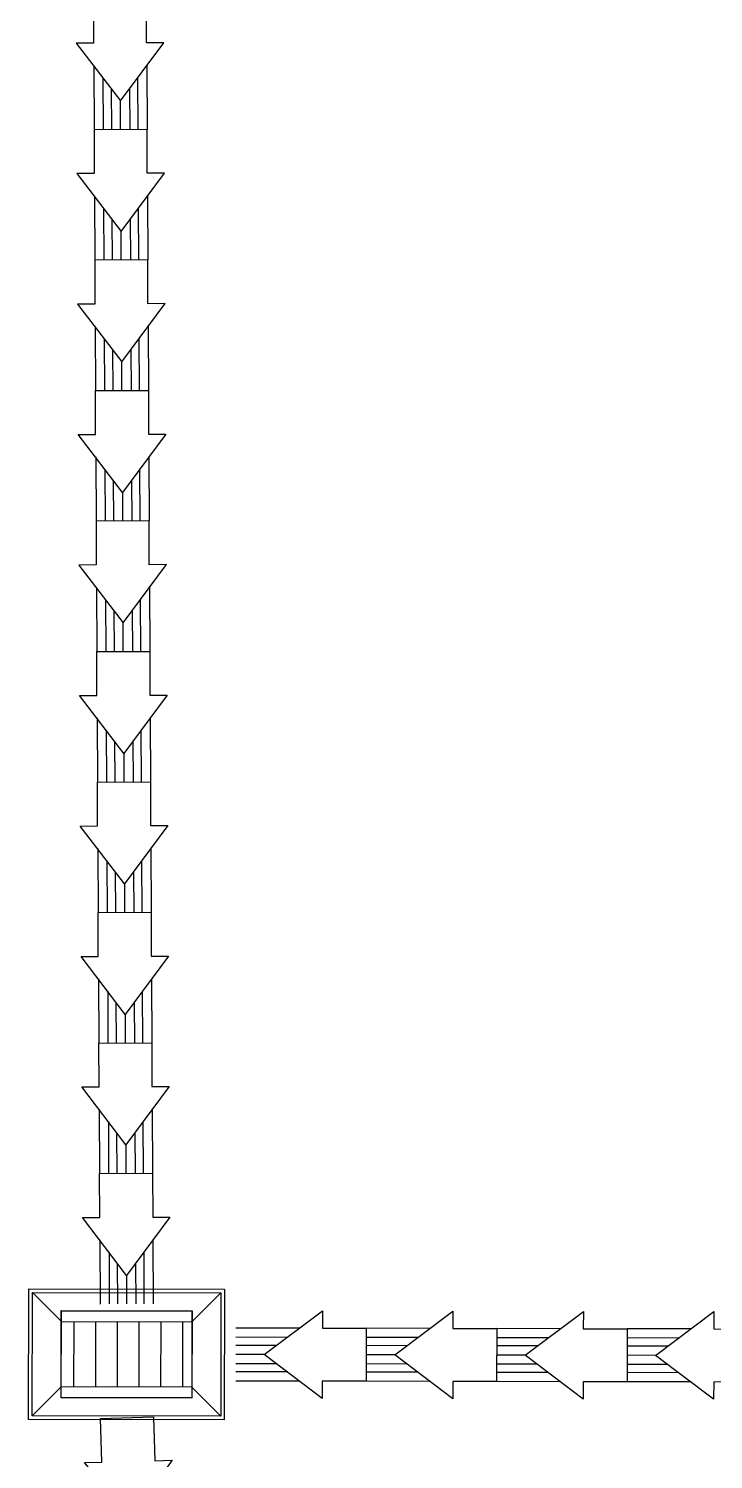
# Model space of a CAD drawing. Header units: metres. Extents: x -1164 to -1017, y 3 to 563.
# Drawn here: x -1047.75 to -1043.02, y 526.86 to 536.73 of the extents above; entities that cross this region are included whole.
import ezdxf

# ---------------------------------------------------------------- set-up
doc = ezdxf.new("R2010")
doc.units = ezdxf.units.M

# ---------------------------------------------------------------- blocks, each defined once
blk = doc.blocks.new('T2DPAA-T2D-C3S-SD-M2D-100020_250_dwg-40816774-DRG 2873021 - motorway level drainage')
at = {"color": 253, "lineweight": 25, "true_color": 0xa3a3a3}
for p, q in [((89.697, -445.7902), (89.2695, -445.9062)), ((89.6321, -445.8734), (89.2861, -445.9673)), ((89.5722, -445.9479), (89.3008, -446.0215)), ((88.8284, -446.0259), (88.4009, -446.1419)), ((88.7635, -446.109), (88.4175, -446.2029)), ((89.6053, -446.07), (89.3339, -446.1437)), ((89.6947, -446.1041), (89.3487, -446.198)), ((89.7927, -446.1431), (89.3652, -446.259)), ((88.7036, -446.1836), (88.4322, -446.2572)), ((87.9598, -446.2615), (87.5323, -446.3775)), ((87.8949, -446.3447), (87.5489, -446.4386)), ((88.7367, -446.3057), (88.4653, -446.3793)), ((88.8261, -446.3397), (88.4801, -446.4336)), ((87.835, -446.4192), (87.5636, -446.4929)), ((88.9241, -446.3787), (88.4966, -446.4947)), ((87.0912, -446.4972), (86.6637, -446.6132)), ((87.8681, -446.5414), (87.5967, -446.615)), ((87.0263, -446.5803), (86.6803, -446.6742)), ((87.9575, -446.5754), (87.6115, -446.6693)), ((88.0555, -446.6144), (87.628, -446.7303)), ((86.2226, -446.7328), (85.7951, -446.8488)), ((86.9664, -446.6549), (86.695, -446.7285)), ((86.1577, -446.816), (85.8117, -446.9099)), ((86.9995, -446.777), (86.7281, -446.8507)), ((87.0889, -446.8111), (86.7429, -446.9049)), ((86.0978, -446.8905), (85.8264, -446.9642)), ((87.1869, -446.85), (86.7594, -446.966)), ((85.354, -446.9685), (84.9265, -447.0845)), ((86.1309, -447.0127), (85.8595, -447.0863)), ((85.2891, -447.0517), (84.9431, -447.1456)), ((85.2292, -447.1262), (84.9578, -447.1998)), ((86.2203, -447.0467), (85.8743, -447.1406)), ((86.3183, -447.0857), (85.8908, -447.2017)), ((84.4854, -447.2042), (84.0579, -447.3201)), ((84.4205, -447.2873), (84.0745, -447.3812)), ((85.2623, -447.2483), (84.9909, -447.322)), ((85.3517, -447.2824), (85.0057, -447.3763)), ((85.4497, -447.3213), (85.0222, -447.4373)), ((84.3606, -447.3619), (84.0892, -447.4355)), ((83.6168, -447.4398), (83.1893, -447.5558)), ((83.5519, -447.523), (83.2059, -447.6169)), ((84.3938, -447.484), (84.1223, -447.5576)), ((84.4831, -447.518), (84.1371, -447.6119)), ((81.2662, -447.8002), (81.4086, -447.5558)), ((83.492, -447.5975), (83.2206, -447.6712)), ((84.5811, -447.557), (84.1536, -447.673)), ((82.7482, -447.6755), (82.3207, -447.7915)), ((83.5252, -447.7197), (83.2537, -447.7933)), ((80.8311, -447.915), (80.5867, -447.7726)), ((82.6833, -447.7586), (82.3373, -447.8525)), ((83.6145, -447.7537), (83.2685, -447.8476)), ((83.7125, -447.7927), (83.285, -447.9086)), ((80.8534, -447.9996), (81.2885, -447.8848)), ((81.8796, -447.9111), (81.4521, -448.0271)), ((82.6234, -447.8332), (82.352, -447.9068)), ((81.8147, -447.9943), (81.4687, -448.0882)), ((82.6566, -447.9553), (82.3851, -448.029)), ((82.7459, -447.9893), (82.3999, -448.0832)), ((82.8439, -448.0283), (82.4164, -448.1443)), ((80.8917, -448.1446), (81.3268, -448.0298)), ((81.7548, -448.0688), (81.4834, -448.1425)), ((80.93, -448.2897), (81.3651, -448.1748)), ((81.788, -448.191), (81.5165, -448.2646)), ((81.8773, -448.225), (81.5313, -448.3189)), ((80.9682, -448.4347), (81.4033, -448.3199)), ((81.9753, -448.264), (81.5478, -448.38)), ((81.0065, -448.5797), (81.4416, -448.4649)), ((81.0448, -448.7248), (81.4799, -448.61)), ((81.4958, -448.6704), (81.7402, -448.8127)), ((81.4884, -449.2766), (81.4167, -449.0047)), ((81.5625, -449.337), (81.4711, -448.9903)), ((81.6452, -449.4025), (81.5323, -448.9742)), ((81.2917, -449.4957), (81.1788, -449.0674)), ((81.3314, -449.398), (81.24, -449.0513)), ((81.3661, -449.3089), (81.2944, -449.0369)), ((81.7179, -450.1468), (81.6462, -449.8749)), ((81.792, -450.2073), (81.7006, -449.8606)), ((81.8747, -450.2727), (81.7618, -449.8444)), ((81.5212, -450.366), (81.4083, -449.9377)), ((81.5609, -450.2682), (81.4695, -449.9215)), ((81.5956, -450.1791), (81.5239, -449.9072)), ((81.7904, -451.1385), (81.699, -450.7918)), ((81.8251, -451.0494), (81.7534, -450.7774)), ((81.9474, -451.0171), (81.8757, -450.7452)), ((82.0216, -451.0775), (81.9301, -450.7308)), ((82.1043, -451.143), (81.9913, -450.7147)), ((81.7507, -451.2362), (81.6378, -450.8079)), ((81.9803, -452.1064), (81.8673, -451.6782)), ((82.0199, -452.0087), (81.9285, -451.662)), ((82.0546, -451.9196), (81.9829, -451.6477)), ((82.177, -451.8873), (82.1052, -451.6154)), ((82.2511, -451.9478), (82.1596, -451.6011)), ((82.3338, -452.0132), (82.2208, -451.5849))]:
    blk.add_line(p, q, dxfattribs=at)
at = {"color": 253, "lineweight": 25, "true_color": 0xa3a3a3, "flags": 128}
for points in [[(89.3174, -446.0826), (89.5074, -446.0311), (89.9733, -446.2179), (89.942, -446.1026), (90.2338, -446.0234), (90.138, -445.6706), (89.8463, -445.7497), (89.815, -445.6344), (89.5074, -446.0311)], [(88.4488, -446.3183), (88.6388, -446.2667), (89.1047, -446.4536), (89.0734, -446.3382), (89.3652, -446.2591), (89.2694, -445.9062), (88.9777, -445.9854), (88.9464, -445.87), (88.6388, -446.2667)], [(87.5802, -446.5539), (87.7702, -446.5024), (88.2361, -446.6892), (88.2048, -446.5739), (88.4966, -446.4947), (88.4008, -446.1419), (88.1091, -446.221), (88.0778, -446.1057), (87.7702, -446.5024)], [(86.9016, -446.738), (87.2092, -446.3413), (87.2405, -446.4567), (87.5322, -446.3775), (87.628, -446.7304), (87.3362, -446.8095), (87.3675, -446.9249), (86.9016, -446.738), (86.7116, -446.7896)], [(85.843, -447.0252), (86.033, -446.9737), (86.4989, -447.1605), (86.4676, -447.0452), (86.7594, -446.966), (86.6636, -446.6132), (86.3719, -446.6923), (86.3406, -446.577), (86.033, -446.9737)], [(85.1644, -447.2094), (85.472, -446.8127), (85.5033, -446.928), (85.795, -446.8488), (85.8908, -447.2017), (85.599, -447.2808), (85.6303, -447.3962), (85.1644, -447.2094), (84.9744, -447.2609)], [(84.2958, -447.445), (84.6034, -447.0483), (84.6347, -447.1637), (84.9264, -447.0845), (85.0222, -447.4373), (84.7304, -447.5165), (84.7617, -447.6319), (84.2958, -447.445), (84.1058, -447.4966)], [(83.4272, -447.6807), (83.7348, -447.284), (83.7661, -447.3993), (84.0578, -447.3202), (84.1536, -447.673), (83.8618, -447.7522), (83.8931, -447.8675), (83.4272, -447.6807), (83.2372, -447.7322)], [(82.5586, -447.9163), (82.8662, -447.5196), (82.8975, -447.635), (83.1892, -447.5558), (83.285, -447.9087), (82.9932, -447.9878), (83.0245, -448.1032), (82.5586, -447.9163), (82.3686, -447.9679)], [(80.9184, -449.0296), (80.5867, -447.7726), (81.4086, -447.5558), (81.7402, -448.8127), (80.9184, -449.0296), (81.0607, -448.7852), (80.8311, -447.915), (81.2662, -447.8002), (81.4958, -448.6704), (81.0607, -448.7852)], [(81.69, -448.152), (81.9976, -447.7553), (82.0289, -447.8706), (82.3206, -447.7915), (82.4164, -448.1443), (82.1246, -448.2235), (82.1559, -448.3388), (81.69, -448.152), (81.5, -448.2035)], [(80.0681, -448.6068), (80.3669, -448.2035), (80.4007, -448.3181), (80.6907, -448.2325), (80.7941, -448.5832), (80.5042, -448.6687), (80.538, -448.7834), (80.0681, -448.6068), (79.8793, -448.6625)], [(81.4057, -449.2112), (81.8003, -449.5216), (81.6847, -449.552), (81.7618, -449.8444), (81.4083, -449.9376), (81.3312, -449.6453), (81.2156, -449.6757), (81.4057, -449.2112), (81.3555, -449.0208)], [(81.6352, -450.0814), (82.0298, -450.3918), (81.9142, -450.4223), (81.9913, -450.7146), (81.6378, -450.8078), (81.5607, -450.5155), (81.4451, -450.546), (81.6352, -450.0814), (81.585, -449.8911)], [(81.8647, -450.9516), (82.2593, -451.2621), (82.1437, -451.2925), (82.2208, -451.5849), (81.8673, -451.6781), (81.7902, -451.3858), (81.6746, -451.4162), (81.8647, -450.9516), (81.8145, -450.7613)], [(82.0943, -451.8219), (82.4888, -452.1323), (82.3732, -452.1628), (82.4503, -452.4551), (82.0968, -452.5483), (82.0197, -452.256), (81.9041, -452.2865), (82.0943, -451.8219), (82.0441, -451.6315)]]:
    blk.add_lwpolyline(points, dxfattribs=at)
for points in [[(80.9006, -449.0602), (80.5561, -447.7548), (81.4264, -447.5252), (81.7708, -448.8305)], [(81.5696, -448.652), (80.9875, -448.8055), (80.7574, -447.9334), (81.3394, -447.7798)], [(81.5683, -448.6512), (80.9882, -448.8043), (80.7586, -447.9341), (81.3387, -447.781)]]:
    blk.add_lwpolyline(points, close=True, dxfattribs=at)
blk = doc.blocks.new('T2DPAA-T2D-PWC-SD-M2D-100001_ProposedDrainage_rvt-2-DRG 2873021 - motorway level drainage')
at = {"color": 253, "lineweight": 25, "true_color": 0xa3a3a3, "rotation": 75.11694444444437}
blk.add_blockref('T2DPAA-T2D-C3S-SD-M2D-100020_250_dwg-40816774-DRG 2873021 - motorway level drainage', (-1569.5164, 564.2847), dxfattribs=at)

msp = doc.modelspace()

# ---------------------------------------------------------------- block references
at = {"lineweight": 5}
msp.add_blockref('T2DPAA-T2D-PWC-SD-M2D-100001_ProposedDrainage_rvt-2-DRG 2873021 - motorway level drainage', (68.3458246, 0), dxfattribs=at)

doc.saveas('drawing.dxf')
